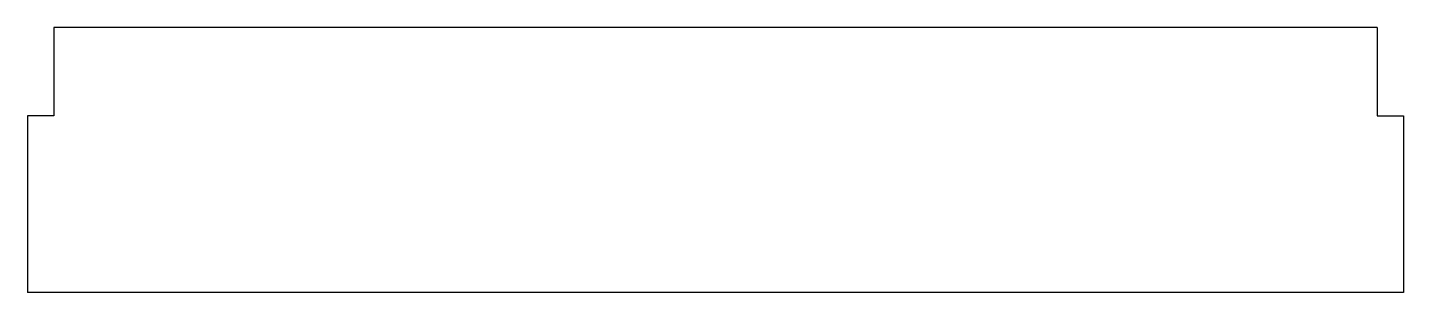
# Model space of a CAD drawing. Header units: millimetres. Extents: x -153 to 3, y -16 to 14.
import ezdxf

# ---------------------------------------------------------------- set-up
doc = ezdxf.new("R2010")
doc.units = ezdxf.units.MM
doc.layers.get('0').update_dxf_attribs({"linetype": 'CONTINUOUS'})

msp = doc.modelspace()

# ---------------------------------------------------------------- linework, layer by layer
for p, q in [((-150, 14.16), (-150, 4.16)), ((0, 14.16), (-150, 14.16)), ((0, 14.16), (0, 4.16)), ((-150, 4.16), (-153, 4.16)), ((-153, 4.16), (-153, -15.84)), ((0, 4.16), (3, 4.16)), ((3, 4.16), (3, -15.84)), ((3, -15.84), (-153, -15.84))]:
    msp.add_line(p, q)

doc.saveas('drawing.dxf')
